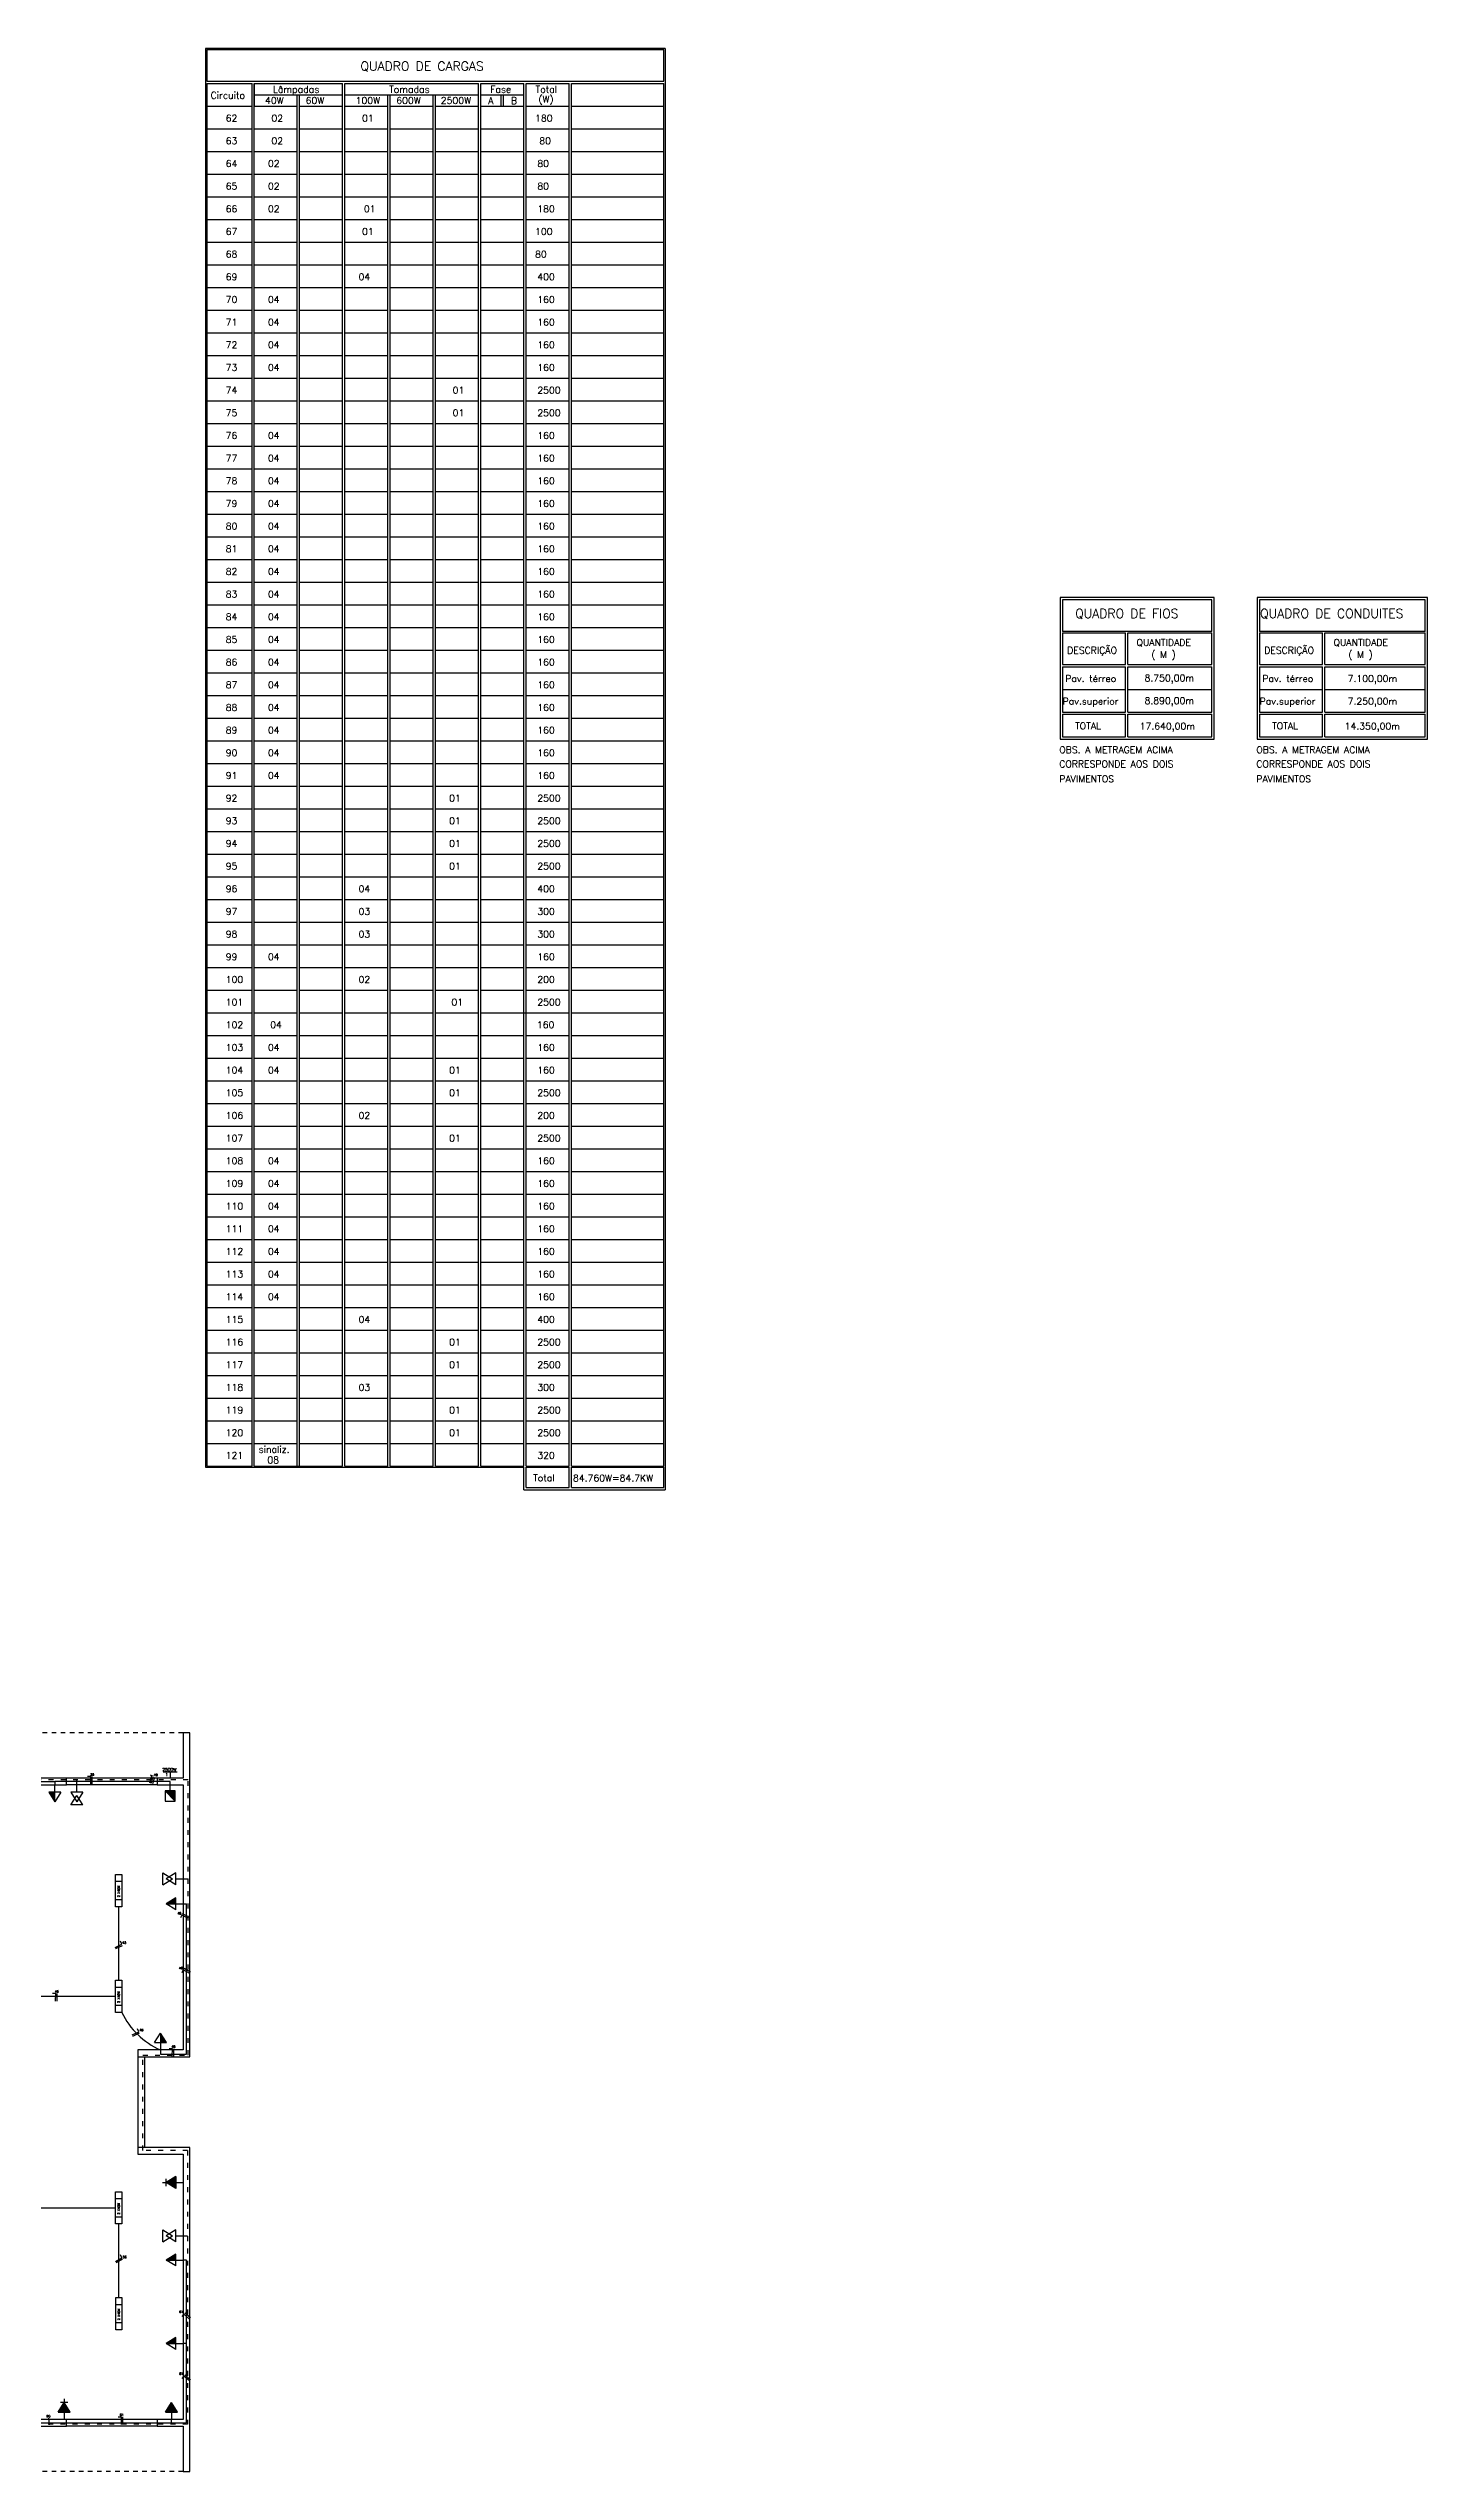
# Model space of a CAD drawing. Header units: millimetres. Extents: x 820 to 987, y 393 to 526.
# Drawn here: x 957 to 987.4, y 447.5 to 501 of the extents above; entities that cross this region are included whole.
import ezdxf

# ---------------------------------------------------------------- set-up
doc = ezdxf.new("R2010")
doc.units = ezdxf.units.MM
doc.linetypes.add('ACAD_ISO03W100', pattern=[30, 12, -18])
for name, color, linetype in [('can 03', 3, 'Continuous'), ('can01', 1, 'Continuous'), ('can02', 2, 'Continuous'), ('Fio internet 02', 3, 'Continuous'), ('pena 01', 1, 'Continuous'), ('pena01', 1, 'Continuous'), ('pena04', 4, 'Continuous')]:
    doc.layers.add(name, color=color, linetype=linetype)
doc.styles.add('ROMANS', font='romans', dxfattribs={"height": 0.18})

msp = doc.modelspace()

# ---------------------------------------------------------------- hatches: boundary and pattern name
at = {"layer": 'can02'}
for points in [[(956.991, 462.523), (957.123, 462.313), (957.123, 462.523)], [(959.777, 462.553), (959.557, 462.553), (959.777, 462.325)], [(959.789, 460.193), (959.579, 460.06), (959.789, 460.06)], [(959.585, 456.999), (959.452, 457.21), (959.452, 456.999)], [(959.789, 453.779), (959.789, 454.044), (959.579, 453.912)], [(959.789, 452.335), (959.579, 452.203), (959.789, 452.203)], [(959.789, 450.494), (959.579, 450.361), (959.789, 450.361)], [(957.328, 449.06), (957.195, 448.849), (957.46, 448.849)], [(959.565, 448.849), (959.829, 448.849), (959.697, 449.06)]]:
    msp.add_hatch(color=256, dxfattribs=at).paths.add_polyline_path(points)

# ---------------------------------------------------------------- linework, layer by layer
at = {"layer": 'can01'}
for p, q in [((970.589, 500.992), (960.448, 500.992)), ((960.448, 500.992), (960.448, 469.692)), ((960.473, 500.967), (970.564, 500.967)), ((960.473, 500.967), (960.473, 500.267)), ((970.564, 500.267), (970.564, 500.967)), ((970.589, 500.992), (970.589, 469.192)), ((960.473, 500.267), (970.564, 500.267)), ((960.473, 500.267), (965.753, 500.267)), ((960.473, 500.217), (960.473, 469.717)), ((960.473, 500.217), (961.473, 500.217)), ((961.473, 498.217), (961.473, 500.217)), ((961.523, 500.217), (963.473, 500.217)), ((961.523, 498.217), (961.523, 500.217)), ((961.523, 500.217), (961.523, 499.717)), ((961.523, 499.967), (963.473, 499.967)), ((962.473, 469.717), (962.473, 499.967)), ((962.523, 469.717), (962.523, 499.967)), ((963.473, 469.717), (963.473, 500.217)), ((963.523, 469.717), (963.523, 500.217)), ((963.523, 500.217), (965.753, 500.217)), ((963.523, 499.967), (966.473, 499.967)), ((964.473, 469.717), (964.473, 499.967)), ((964.523, 469.717), (964.523, 499.967)), ((965.473, 469.717), (965.473, 499.967)), ((965.523, 500.217), (966.473, 500.217)), ((965.523, 469.717), (965.523, 499.967)), ((966.473, 469.717), (966.473, 500.217)), ((966.523, 469.717), (966.523, 500.217)), ((966.523, 500.217), (967.473, 500.217)), ((966.523, 499.967), (967.473, 499.967)), ((966.973, 499.717), (966.973, 499.967)), ((967.023, 499.717), (967.023, 499.967)), ((967.473, 497.717), (967.473, 500.217)), ((967.523, 469.717), (967.523, 500.217)), ((967.523, 500.217), (968.473, 500.217)), ((968.473, 469.717), (968.473, 500.217)), ((968.523, 469.717), (968.523, 500.217)), ((968.523, 500.217), (970.564, 500.217)), ((970.564, 469.717), (970.564, 500.217)), ((960.473, 499.717), (961.473, 499.717)), ((961.473, 469.717), (961.473, 499.717)), ((961.523, 499.717), (962.473, 499.717)), ((961.523, 469.717), (961.523, 499.717)), ((962.523, 499.717), (963.473, 499.717)), ((963.523, 499.717), (964.473, 499.717)), ((964.523, 499.717), (965.473, 499.717)), ((965.473, 498.217), (965.473, 499.717)), ((965.523, 499.717), (966.473, 499.717)), ((965.523, 499.717), (965.753, 499.717)), ((965.523, 498.217), (965.523, 499.717)), ((966.523, 499.717), (967.473, 499.717)), ((967.523, 499.717), (968.473, 499.717)), ((968.523, 499.717), (970.564, 499.717)), ((960.473, 499.217), (961.473, 499.217)), ((961.523, 499.217), (962.473, 499.217)), ((962.523, 499.217), (963.473, 499.217)), ((963.523, 499.217), (964.473, 499.217)), ((964.523, 499.217), (965.473, 499.217)), ((965.523, 499.217), (966.473, 499.217)), ((965.523, 499.217), (965.753, 499.217)), ((966.523, 499.217), (967.473, 499.217)), ((967.523, 499.217), (968.473, 499.217)), ((968.523, 499.217), (970.564, 499.217)), ((960.473, 498.717), (961.473, 498.717)), ((960.473, 498.217), (961.473, 498.217)), ((961.523, 498.717), (962.473, 498.717)), ((961.523, 498.217), (962.473, 498.217)), ((962.523, 498.717), (963.473, 498.717)), ((962.523, 498.217), (963.473, 498.217)), ((963.523, 498.717), (964.473, 498.717)), ((963.523, 498.217), (964.473, 498.217)), ((964.523, 498.717), (965.473, 498.717)), ((964.523, 498.217), (965.473, 498.217)), ((965.523, 498.717), (966.473, 498.717)), ((965.523, 498.717), (965.753, 498.717)), ((965.523, 498.217), (966.473, 498.217)), ((965.523, 498.217), (965.753, 498.217)), ((966.523, 498.717), (967.473, 498.717)), ((966.523, 498.217), (967.473, 498.217)), ((967.523, 498.717), (968.473, 498.717)), ((967.523, 498.217), (968.473, 498.217)), ((968.523, 498.717), (970.564, 498.717)), ((968.523, 498.217), (970.564, 498.217)), ((960.473, 497.717), (961.473, 497.717)), ((961.523, 497.717), (962.473, 497.717)), ((962.523, 497.717), (963.473, 497.717)), ((963.523, 497.717), (964.473, 497.717)), ((964.523, 497.717), (965.473, 497.717)), ((965.523, 497.717), (966.473, 497.717)), ((966.523, 497.717), (967.473, 497.717)), ((967.473, 469.717), (967.473, 497.717)), ((967.523, 497.717), (968.473, 497.717)), ((968.523, 497.717), (970.564, 497.717)), ((960.473, 497.217), (961.473, 497.217)), ((961.523, 497.217), (962.473, 497.217)), ((962.523, 497.217), (963.473, 497.217)), ((963.523, 497.217), (964.473, 497.217)), ((964.523, 497.217), (965.473, 497.217)), ((965.523, 497.217), (966.473, 497.217)), ((966.523, 497.217), (967.473, 497.217)), ((967.523, 497.217), (968.473, 497.217)), ((968.523, 497.217), (970.564, 497.217)), ((968.523, 497.217), (970.564, 497.217)), ((960.473, 496.717), (961.473, 496.717)), ((961.523, 496.717), (962.473, 496.717)), ((962.523, 496.717), (963.473, 496.717)), ((963.523, 496.717), (964.473, 496.717)), ((964.523, 496.717), (965.473, 496.717)), ((965.523, 496.717), (966.473, 496.717)), ((966.523, 496.717), (967.473, 496.717)), ((967.523, 496.717), (968.473, 496.717)), ((968.523, 496.717), (970.564, 496.717)), ((960.473, 496.217), (961.473, 496.217)), ((961.523, 496.217), (962.473, 496.217)), ((962.523, 496.217), (963.473, 496.217)), ((963.523, 496.217), (964.473, 496.217)), ((964.523, 496.217), (965.473, 496.217)), ((965.523, 496.217), (966.473, 496.217)), ((966.523, 496.217), (967.473, 496.217)), ((967.523, 496.217), (968.473, 496.217)), ((968.523, 496.217), (970.564, 496.217)), ((960.473, 495.717), (961.473, 495.717)), ((961.523, 495.717), (962.473, 495.717)), ((962.523, 495.717), (963.473, 495.717)), ((963.523, 495.717), (964.473, 495.717)), ((964.523, 495.717), (965.473, 495.717)), ((965.523, 495.717), (966.473, 495.717)), ((966.523, 495.717), (967.473, 495.717)), ((967.523, 495.717), (968.473, 495.717)), ((968.523, 495.717), (970.564, 495.717)), ((960.473, 495.217), (961.473, 495.217)), ((961.523, 495.217), (962.473, 495.217)), ((962.523, 495.217), (963.473, 495.217)), ((963.523, 495.217), (964.473, 495.217)), ((964.523, 495.217), (965.473, 495.217)), ((965.523, 495.217), (966.473, 495.217)), ((966.523, 495.217), (967.473, 495.217)), ((967.523, 495.217), (968.473, 495.217)), ((968.523, 495.217), (970.564, 495.217)), ((960.473, 494.717), (961.473, 494.717)), ((961.523, 494.717), (962.473, 494.717)), ((962.523, 494.717), (963.473, 494.717)), ((963.523, 494.717), (964.473, 494.717)), ((964.523, 494.717), (965.473, 494.717)), ((965.523, 494.717), (966.473, 494.717)), ((966.523, 494.717), (967.473, 494.717)), ((967.523, 494.717), (968.473, 494.717)), ((968.523, 494.717), (970.564, 494.717)), ((960.473, 494.217), (961.473, 494.217)), ((961.523, 494.217), (962.473, 494.217)), ((962.523, 494.217), (963.473, 494.217)), ((963.523, 494.217), (964.473, 494.217)), ((964.523, 494.217), (965.473, 494.217)), ((965.523, 494.217), (966.473, 494.217)), ((966.523, 494.217), (967.473, 494.217)), ((967.523, 494.217), (968.473, 494.217)), ((968.523, 494.217), (970.564, 494.217)), ((960.473, 493.717), (961.473, 493.717)), ((961.523, 493.717), (962.473, 493.717)), ((962.523, 493.717), (963.473, 493.717)), ((963.523, 493.717), (964.473, 493.717)), ((964.523, 493.717), (965.473, 493.717)), ((965.523, 493.717), (966.473, 493.717)), ((966.523, 493.717), (967.473, 493.717)), ((967.523, 493.717), (968.473, 493.717)), ((968.523, 493.717), (970.564, 493.717)), ((960.473, 493.217), (961.473, 493.217)), ((961.523, 493.217), (962.473, 493.217)), ((962.523, 493.217), (963.473, 493.217)), ((963.523, 493.217), (964.473, 493.217)), ((964.523, 493.217), (965.473, 493.217)), ((965.523, 493.217), (966.473, 493.217)), ((966.523, 493.217), (967.473, 493.217)), ((967.523, 493.217), (968.473, 493.217)), ((968.523, 493.217), (970.564, 493.217)), ((960.473, 492.717), (961.473, 492.717)), ((961.523, 492.717), (962.473, 492.717)), ((962.523, 492.717), (963.473, 492.717)), ((963.523, 492.717), (964.473, 492.717)), ((964.523, 492.717), (965.473, 492.717)), ((965.523, 492.717), (966.473, 492.717)), ((966.523, 492.717), (967.473, 492.717)), ((967.523, 492.717), (968.473, 492.717)), ((968.523, 492.717), (970.564, 492.717)), ((960.473, 492.217), (961.473, 492.217)), ((961.523, 492.217), (962.473, 492.217)), ((962.523, 492.217), (963.473, 492.217)), ((963.523, 492.217), (964.473, 492.217)), ((964.523, 492.217), (965.473, 492.217)), ((965.523, 492.217), (966.473, 492.217)), ((966.523, 492.217), (967.473, 492.217)), ((967.523, 492.217), (968.473, 492.217)), ((968.523, 492.217), (970.564, 492.217)), ((960.473, 491.717), (961.473, 491.717)), ((961.523, 491.717), (962.473, 491.717)), ((962.523, 491.717), (963.473, 491.717)), ((963.523, 491.717), (964.473, 491.717)), ((964.523, 491.717), (965.473, 491.717)), ((965.523, 491.717), (966.473, 491.717)), ((966.523, 491.717), (967.473, 491.717)), ((967.523, 491.717), (968.473, 491.717)), ((968.523, 491.717), (970.564, 491.717)), ((960.473, 491.217), (961.473, 491.217)), ((961.523, 491.217), (962.473, 491.217)), ((962.523, 491.217), (963.473, 491.217)), ((963.523, 491.217), (964.473, 491.217)), ((964.523, 491.217), (965.473, 491.217)), ((965.523, 491.217), (966.473, 491.217)), ((966.523, 491.217), (967.473, 491.217)), ((967.523, 491.217), (968.473, 491.217)), ((968.523, 491.217), (970.564, 491.217)), ((960.473, 490.717), (961.473, 490.717)), ((960.473, 490.217), (961.473, 490.217)), ((961.523, 490.717), (962.473, 490.717)), ((961.523, 490.217), (962.473, 490.217)), ((962.523, 490.717), (963.473, 490.717)), ((962.523, 490.217), (963.473, 490.217)), ((963.523, 490.717), (964.473, 490.717)), ((963.523, 490.217), (964.473, 490.217)), ((964.523, 490.717), (965.473, 490.717)), ((964.523, 490.217), (965.473, 490.217)), ((965.523, 490.717), (966.473, 490.717)), ((965.523, 490.217), (966.473, 490.217)), ((966.523, 490.717), (967.473, 490.717)), ((966.523, 490.217), (967.473, 490.217)), ((967.523, 490.717), (968.473, 490.717)), ((967.523, 490.217), (968.473, 490.217)), ((968.523, 490.717), (970.564, 490.717)), ((968.523, 490.217), (970.564, 490.217)), ((960.473, 489.717), (961.473, 489.717)), ((961.523, 489.717), (962.473, 489.717)), ((962.523, 489.717), (963.473, 489.717)), ((963.523, 489.717), (964.473, 489.717)), ((964.523, 489.717), (965.473, 489.717)), ((965.523, 489.717), (966.473, 489.717)), ((966.523, 489.717), (967.473, 489.717)), ((967.523, 489.717), (968.473, 489.717)), ((968.523, 489.717), (970.564, 489.717)), ((960.473, 489.217), (961.473, 489.217)), ((961.523, 489.217), (962.473, 489.217)), ((962.523, 489.217), (963.473, 489.217)), ((963.523, 489.217), (964.473, 489.217)), ((964.523, 489.217), (965.473, 489.217)), ((965.523, 489.217), (966.473, 489.217)), ((966.523, 489.217), (967.473, 489.217)), ((967.523, 489.217), (968.473, 489.217)), ((968.523, 489.217), (970.564, 489.217)), ((960.473, 488.717), (961.473, 488.717)), ((961.523, 488.717), (962.473, 488.717)), ((962.523, 488.717), (963.473, 488.717)), ((963.523, 488.717), (964.473, 488.717)), ((964.523, 488.717), (965.473, 488.717)), ((965.523, 488.717), (966.473, 488.717)), ((966.523, 488.717), (967.473, 488.717)), ((967.523, 488.717), (968.473, 488.717)), ((968.523, 488.717), (970.564, 488.717)), ((982.705, 488.878), (979.308, 488.878)), ((979.308, 488.878), (979.308, 485.753)), ((982.655, 488.828), (979.358, 488.828)), ((979.358, 488.828), (979.358, 488.128)), ((982.655, 488.128), (982.655, 488.828)), ((982.705, 485.753), (982.705, 488.878)), ((987.417, 488.878), (983.657, 488.878)), ((983.657, 488.878), (983.657, 485.753)), ((987.367, 488.828), (983.707, 488.828)), ((983.707, 488.828), (983.707, 488.128)), ((987.367, 488.128), (987.367, 488.828)), ((987.417, 485.753), (987.417, 488.878)), ((960.473, 488.217), (961.473, 488.217)), ((961.523, 488.217), (962.473, 488.217)), ((962.523, 488.217), (963.473, 488.217)), ((963.523, 488.217), (964.473, 488.217)), ((964.523, 488.217), (965.473, 488.217)), ((965.523, 488.217), (966.473, 488.217)), ((966.523, 488.217), (967.473, 488.217)), ((967.523, 488.217), (968.473, 488.217)), ((968.523, 488.217), (970.564, 488.217)), ((982.655, 488.128), (979.358, 488.128)), ((979.358, 488.103), (980.751, 488.103)), ((979.358, 488.103), (979.358, 487.403)), ((980.751, 487.403), (980.751, 488.103)), ((980.801, 487.403), (980.801, 488.103)), ((980.801, 488.103), (982.655, 488.103)), ((982.655, 487.403), (982.655, 488.103)), ((987.367, 488.128), (983.707, 488.128)), ((983.707, 488.103), (985.1, 488.103)), ((983.707, 488.103), (983.707, 487.403)), ((985.1, 487.403), (985.1, 488.103)), ((985.15, 488.103), (987.367, 488.103)), ((985.15, 487.403), (985.15, 488.103)), ((987.367, 487.403), (987.367, 488.103)), ((960.473, 487.717), (961.473, 487.717)), ((961.523, 487.717), (962.473, 487.717)), ((962.523, 487.717), (963.473, 487.717)), ((963.523, 487.717), (964.473, 487.717)), ((964.523, 487.717), (965.473, 487.717)), ((965.523, 487.717), (966.473, 487.717)), ((966.523, 487.717), (967.473, 487.717)), ((967.523, 487.717), (968.473, 487.717)), ((968.523, 487.717), (970.564, 487.717)), ((960.473, 487.217), (961.473, 487.217)), ((961.523, 487.217), (962.473, 487.217)), ((962.523, 487.217), (963.473, 487.217)), ((963.523, 487.217), (964.473, 487.217)), ((964.523, 487.217), (965.473, 487.217)), ((965.523, 487.217), (966.473, 487.217)), ((966.523, 487.217), (967.473, 487.217)), ((967.523, 487.217), (968.473, 487.217)), ((968.523, 487.217), (970.564, 487.217)), ((979.358, 487.403), (980.751, 487.403)), ((979.358, 487.353), (980.751, 487.353)), ((979.358, 487.353), (979.358, 486.353)), ((979.751, 487.403), (980.751, 487.403)), ((980.751, 486.353), (980.751, 487.353)), ((980.801, 487.403), (982.655, 487.403)), ((980.801, 487.403), (982.655, 487.403)), ((980.801, 486.353), (980.801, 487.353)), ((980.801, 487.353), (982.655, 487.353)), ((983.707, 487.403), (985.1, 487.403)), ((983.707, 487.353), (985.1, 487.353)), ((983.707, 487.353), (983.707, 486.353)), ((984.1, 487.403), (985.1, 487.403)), ((985.1, 486.853), (985.1, 487.353)), ((985.15, 487.403), (987.367, 487.403)), ((985.15, 487.403), (987.003, 487.403)), ((985.15, 486.853), (985.15, 487.353)), ((985.15, 487.353), (987.367, 487.353)), ((987.367, 486.353), (987.367, 487.353)), ((960.473, 486.717), (961.473, 486.717)), ((961.523, 486.717), (962.473, 486.717)), ((962.523, 486.717), (963.473, 486.717)), ((963.523, 486.717), (964.473, 486.717)), ((964.523, 486.717), (965.473, 486.717)), ((965.523, 486.717), (966.473, 486.717)), ((966.523, 486.717), (967.473, 486.717)), ((967.523, 486.717), (968.473, 486.717)), ((968.523, 486.717), (970.564, 486.717)), ((979.358, 486.853), (980.751, 486.853)), ((980.751, 486.353), (980.751, 486.853)), ((980.801, 486.353), (980.801, 486.853)), ((980.801, 486.853), (982.655, 486.853)), ((983.707, 486.853), (985.1, 486.853)), ((985.1, 486.353), (985.1, 486.853)), ((985.15, 486.353), (985.15, 486.853)), ((985.15, 486.853), (987.367, 486.853)), ((960.473, 486.217), (961.473, 486.217)), ((961.523, 486.217), (962.473, 486.217)), ((962.523, 486.217), (963.473, 486.217)), ((963.523, 486.217), (964.473, 486.217)), ((964.523, 486.217), (965.473, 486.217)), ((965.523, 486.217), (966.473, 486.217)), ((966.523, 486.217), (967.473, 486.217)), ((967.523, 486.217), (968.473, 486.217)), ((968.523, 486.217), (970.564, 486.217)), ((979.358, 486.353), (980.751, 486.353)), ((979.358, 486.303), (979.358, 485.803)), ((979.358, 486.303), (980.751, 486.303)), ((979.358, 486.303), (980.751, 486.303)), ((979.358, 486.303), (979.358, 485.803)), ((980.751, 485.803), (980.751, 486.303)), ((980.801, 486.353), (982.655, 486.353)), ((980.801, 485.803), (980.801, 486.303)), ((980.801, 486.303), (982.655, 486.303)), ((980.801, 486.303), (982.655, 486.303)), ((982.655, 485.803), (982.655, 486.303)), ((983.707, 486.353), (985.1, 486.353)), ((983.707, 486.353), (985.1, 486.353)), ((983.707, 486.303), (983.707, 485.803)), ((983.707, 486.303), (985.1, 486.303)), ((983.707, 486.303), (985.1, 486.303)), ((985.1, 485.803), (985.1, 486.303)), ((985.15, 486.353), (987.367, 486.353)), ((985.15, 486.303), (987.367, 486.303)), ((985.15, 486.303), (987.003, 486.303)), ((985.15, 485.803), (985.15, 486.303)), ((987.367, 485.803), (987.367, 486.303)), ((960.473, 485.717), (961.473, 485.717)), ((961.523, 485.717), (962.473, 485.717)), ((962.523, 485.717), (963.473, 485.717)), ((963.523, 485.717), (964.473, 485.717)), ((964.523, 485.717), (965.473, 485.717)), ((965.523, 485.717), (966.473, 485.717)), ((966.523, 485.717), (967.473, 485.717)), ((967.523, 485.717), (968.473, 485.717)), ((968.523, 485.717), (970.564, 485.717)), ((979.308, 485.753), (982.705, 485.753)), ((979.358, 485.803), (980.751, 485.803)), ((980.801, 485.803), (982.655, 485.803)), ((983.657, 485.753), (987.417, 485.753)), ((983.707, 485.803), (985.1, 485.803)), ((985.15, 485.803), (987.367, 485.803)), ((960.473, 485.217), (961.473, 485.217)), ((961.523, 485.217), (962.473, 485.217)), ((962.523, 485.217), (963.473, 485.217)), ((963.523, 485.217), (964.473, 485.217)), ((964.523, 485.217), (965.473, 485.217)), ((965.523, 485.217), (966.473, 485.217)), ((966.523, 485.217), (967.473, 485.217)), ((967.523, 485.217), (968.473, 485.217)), ((968.523, 485.217), (970.564, 485.217)), ((960.473, 484.717), (961.473, 484.717)), ((961.523, 484.717), (962.473, 484.717)), ((962.523, 484.717), (963.473, 484.717)), ((963.523, 484.717), (964.473, 484.717)), ((964.523, 484.717), (965.473, 484.717)), ((965.523, 484.717), (966.473, 484.717)), ((966.523, 484.717), (967.473, 484.717)), ((967.523, 484.717), (968.473, 484.717)), ((968.523, 484.717), (970.564, 484.717)), ((960.473, 484.217), (961.473, 484.217)), ((961.523, 484.217), (962.473, 484.217)), ((962.523, 484.217), (963.473, 484.217)), ((963.523, 484.217), (964.473, 484.217)), ((964.523, 484.217), (965.473, 484.217)), ((965.523, 484.217), (966.473, 484.217)), ((966.523, 484.217), (967.473, 484.217)), ((967.473, 484.217), (968.473, 484.217)), ((968.523, 484.217), (970.564, 484.217)), ((960.473, 483.717), (961.473, 483.717)), ((961.523, 483.717), (962.473, 483.717)), ((962.523, 483.717), (963.473, 483.717)), ((963.523, 483.717), (964.473, 483.717)), ((964.523, 483.717), (965.473, 483.717)), ((965.523, 483.717), (966.473, 483.717)), ((966.523, 483.717), (967.473, 483.717)), ((967.523, 483.717), (968.473, 483.717)), ((968.523, 483.717), (970.564, 483.717)), ((960.473, 483.217), (961.473, 483.217)), ((960.473, 482.717), (961.473, 482.717)), ((961.523, 483.217), (962.473, 483.217)), ((961.523, 482.717), (962.473, 482.717)), ((962.523, 483.217), (963.473, 483.217)), ((962.523, 482.717), (963.473, 482.717)), ((963.523, 483.217), (964.473, 483.217)), ((963.523, 482.717), (964.473, 482.717)), ((964.523, 483.217), (965.473, 483.217)), ((964.523, 482.717), (965.473, 482.717)), ((965.523, 483.217), (966.473, 483.217)), ((965.523, 482.717), (966.473, 482.717)), ((966.523, 483.217), (967.473, 483.217)), ((966.523, 482.717), (967.473, 482.717)), ((967.523, 483.217), (968.473, 483.217)), ((967.523, 482.717), (968.473, 482.717)), ((968.523, 483.217), (970.564, 483.217)), ((968.523, 482.717), (970.564, 482.717)), ((960.473, 482.217), (961.473, 482.217)), ((961.523, 482.217), (962.473, 482.217)), ((962.523, 482.217), (963.473, 482.217)), ((963.523, 482.217), (964.473, 482.217)), ((964.523, 482.217), (965.473, 482.217)), ((965.523, 482.217), (966.473, 482.217)), ((966.523, 482.217), (967.473, 482.217)), ((967.523, 482.217), (968.473, 482.217)), ((968.523, 482.217), (970.564, 482.217)), ((960.473, 481.717), (961.473, 481.717)), ((961.523, 481.717), (962.473, 481.717)), ((962.523, 481.717), (963.473, 481.717)), ((963.523, 481.717), (964.473, 481.717)), ((964.523, 481.717), (965.473, 481.717)), ((965.523, 481.717), (966.473, 481.717)), ((966.523, 481.717), (967.473, 481.717)), ((967.523, 481.717), (968.473, 481.717)), ((968.523, 481.717), (970.564, 481.717)), ((960.473, 481.217), (961.473, 481.217)), ((961.523, 481.217), (962.473, 481.217)), ((962.523, 481.217), (963.473, 481.217)), ((963.523, 481.217), (964.473, 481.217)), ((964.523, 481.217), (965.473, 481.217)), ((965.523, 481.217), (966.473, 481.217)), ((966.523, 481.217), (967.473, 481.217)), ((967.523, 481.217), (968.473, 481.217)), ((968.523, 481.217), (970.564, 481.217)), ((960.473, 480.717), (961.473, 480.717)), ((961.523, 480.717), (962.473, 480.717)), ((962.523, 480.717), (963.473, 480.717)), ((963.523, 480.717), (964.473, 480.717)), ((964.523, 480.717), (965.473, 480.717)), ((965.523, 480.717), (966.473, 480.717)), ((966.523, 480.717), (967.473, 480.717)), ((967.523, 480.717), (968.473, 480.717)), ((968.523, 480.717), (970.564, 480.717)), ((960.473, 480.217), (961.473, 480.217)), ((961.523, 480.217), (962.473, 480.217)), ((962.523, 480.217), (963.473, 480.217)), ((963.523, 480.217), (964.473, 480.217)), ((964.523, 480.217), (965.473, 480.217)), ((965.523, 480.217), (966.473, 480.217)), ((966.523, 480.217), (967.473, 480.217)), ((967.523, 480.217), (968.473, 480.217)), ((968.523, 480.217), (970.564, 480.217)), ((960.473, 479.717), (961.473, 479.717)), ((961.523, 479.717), (962.473, 479.717)), ((962.523, 479.717), (963.473, 479.717)), ((963.523, 479.717), (964.473, 479.717)), ((964.523, 479.717), (965.473, 479.717)), ((965.523, 479.717), (966.473, 479.717)), ((966.523, 479.717), (967.473, 479.717)), ((967.473, 479.717), (968.473, 479.717)), ((968.523, 479.717), (970.564, 479.717)), ((960.473, 479.217), (961.473, 479.217)), ((961.523, 479.217), (962.473, 479.217)), ((962.523, 479.217), (963.473, 479.217)), ((963.523, 479.217), (964.473, 479.217)), ((964.523, 479.217), (965.473, 479.217)), ((965.523, 479.217), (966.473, 479.217)), ((966.523, 479.217), (967.473, 479.217)), ((967.523, 479.217), (968.473, 479.217)), ((968.523, 479.217), (970.564, 479.217)), ((960.473, 478.717), (961.473, 478.717)), ((961.523, 478.717), (962.473, 478.717)), ((962.523, 478.717), (963.473, 478.717)), ((963.523, 478.717), (964.473, 478.717)), ((964.523, 478.717), (965.473, 478.717)), ((965.523, 478.717), (966.473, 478.717)), ((966.523, 478.717), (967.473, 478.717)), ((967.523, 478.717), (968.473, 478.717)), ((968.523, 478.717), (970.564, 478.717)), ((960.473, 478.217), (961.473, 478.217)), ((961.523, 478.217), (962.473, 478.217)), ((962.523, 478.217), (963.473, 478.217)), ((963.523, 478.217), (964.473, 478.217)), ((964.523, 478.217), (965.473, 478.217)), ((965.523, 478.217), (966.473, 478.217)), ((966.523, 478.217), (967.473, 478.217)), ((967.523, 478.217), (968.473, 478.217)), ((968.523, 478.217), (970.564, 478.217)), ((960.473, 477.717), (961.473, 477.717)), ((961.523, 477.717), (962.473, 477.717)), ((962.523, 477.717), (963.473, 477.717)), ((963.523, 477.717), (964.473, 477.717)), ((964.523, 477.717), (965.473, 477.717)), ((965.523, 477.717), (966.473, 477.717)), ((966.523, 477.717), (967.473, 477.717)), ((967.523, 477.717), (968.473, 477.717)), ((968.523, 477.717), (970.564, 477.717)), ((960.473, 477.217), (961.473, 477.217)), ((961.523, 477.217), (962.473, 477.217)), ((962.523, 477.217), (963.473, 477.217)), ((963.523, 477.217), (964.473, 477.217)), ((964.523, 477.217), (965.473, 477.217)), ((965.523, 477.217), (966.473, 477.217)), ((966.523, 477.217), (967.473, 477.217)), ((967.523, 477.217), (968.473, 477.217)), ((968.523, 477.217), (970.564, 477.217)), ((960.473, 476.717), (961.473, 476.717)), ((961.523, 476.717), (962.473, 476.717)), ((962.523, 476.717), (963.473, 476.717)), ((963.523, 476.717), (964.473, 476.717)), ((964.523, 476.717), (965.473, 476.717)), ((965.523, 476.717), (966.473, 476.717)), ((966.523, 476.717), (967.473, 476.717)), ((967.523, 476.717), (968.473, 476.717)), ((968.523, 476.717), (970.564, 476.717)), ((960.473, 476.217), (961.473, 476.217)), ((961.523, 476.217), (962.473, 476.217)), ((962.523, 476.217), (963.473, 476.217)), ((963.523, 476.217), (964.473, 476.217)), ((964.523, 476.217), (965.473, 476.217)), ((965.523, 476.217), (966.473, 476.217)), ((966.523, 476.217), (967.473, 476.217)), ((967.523, 476.217), (968.473, 476.217)), ((968.523, 476.217), (970.564, 476.217)), ((960.473, 475.717), (961.473, 475.717)), ((961.523, 475.717), (962.473, 475.717)), ((962.523, 475.717), (963.473, 475.717)), ((963.523, 475.717), (964.473, 475.717)), ((964.523, 475.717), (965.473, 475.717)), ((965.523, 475.717), (966.473, 475.717)), ((966.523, 475.717), (967.473, 475.717)), ((967.523, 475.717), (968.473, 475.717)), ((968.523, 475.717), (970.564, 475.717)), ((960.473, 475.217), (961.473, 475.217)), ((960.473, 474.717), (961.473, 474.717)), ((961.523, 475.217), (962.473, 475.217)), ((961.523, 474.717), (962.473, 474.717)), ((962.523, 475.217), (963.473, 475.217)), ((962.523, 474.717), (963.473, 474.717)), ((963.523, 475.217), (964.473, 475.217)), ((963.523, 474.717), (964.473, 474.717)), ((964.523, 475.217), (965.473, 475.217)), ((964.523, 474.717), (965.473, 474.717)), ((965.523, 475.217), (966.473, 475.217)), ((965.523, 474.717), (966.473, 474.717)), ((966.523, 475.217), (967.473, 475.217)), ((966.523, 474.717), (967.473, 474.717)), ((967.523, 475.217), (968.473, 475.217)), ((967.523, 474.717), (968.473, 474.717)), ((968.523, 475.217), (970.564, 475.217)), ((968.523, 474.717), (970.564, 474.717)), ((960.473, 474.217), (961.473, 474.217)), ((961.523, 474.217), (962.473, 474.217)), ((962.523, 474.217), (963.473, 474.217)), ((963.523, 474.217), (964.473, 474.217)), ((964.523, 474.217), (965.473, 474.217)), ((965.523, 474.217), (966.473, 474.217)), ((966.523, 474.217), (967.473, 474.217)), ((967.523, 474.217), (968.473, 474.217)), ((968.523, 474.217), (970.564, 474.217)), ((960.473, 473.717), (961.473, 473.717)), ((961.523, 473.717), (962.473, 473.717)), ((962.523, 473.717), (963.473, 473.717)), ((963.523, 473.717), (964.473, 473.717)), ((964.523, 473.717), (965.473, 473.717)), ((965.523, 473.717), (966.473, 473.717)), ((966.523, 473.717), (967.473, 473.717)), ((967.523, 473.717), (968.473, 473.717)), ((968.523, 473.717), (970.564, 473.717)), ((960.473, 473.217), (961.473, 473.217)), ((961.523, 473.217), (962.473, 473.217)), ((962.523, 473.217), (963.473, 473.217)), ((963.523, 473.217), (964.473, 473.217)), ((964.523, 473.217), (965.473, 473.217)), ((965.523, 473.217), (966.473, 473.217)), ((966.523, 473.217), (967.473, 473.217)), ((967.523, 473.217), (968.473, 473.217)), ((968.523, 473.217), (970.564, 473.217)), ((960.473, 472.717), (961.473, 472.717)), ((961.523, 472.717), (962.473, 472.717)), ((962.523, 472.717), (963.473, 472.717)), ((963.523, 472.717), (964.473, 472.717)), ((964.523, 472.717), (965.473, 472.717)), ((965.523, 472.717), (966.473, 472.717)), ((966.523, 472.717), (967.473, 472.717)), ((967.523, 472.717), (968.473, 472.717)), ((968.523, 472.717), (970.564, 472.717)), ((960.473, 472.217), (961.473, 472.217)), ((961.523, 472.217), (962.473, 472.217)), ((962.523, 472.217), (963.473, 472.217)), ((963.523, 472.217), (964.473, 472.217)), ((964.523, 472.217), (965.473, 472.217)), ((965.523, 472.217), (966.473, 472.217)), ((966.523, 472.217), (967.473, 472.217)), ((967.523, 472.217), (968.473, 472.217)), ((968.523, 472.217), (970.564, 472.217)), ((960.473, 471.717), (961.473, 471.717)), ((961.523, 471.717), (962.473, 471.717)), ((962.523, 471.717), (963.473, 471.717)), ((963.523, 471.717), (964.473, 471.717)), ((964.523, 471.717), (965.473, 471.717)), ((965.523, 471.717), (966.473, 471.717)), ((966.523, 471.717), (967.473, 471.717)), ((967.523, 471.717), (968.473, 471.717)), ((968.523, 471.717), (970.564, 471.717)), ((960.473, 471.217), (961.473, 471.217)), ((961.523, 471.217), (962.473, 471.217)), ((962.523, 471.217), (963.473, 471.217)), ((963.523, 471.217), (964.473, 471.217)), ((964.523, 471.217), (965.473, 471.217)), ((965.523, 471.217), (966.473, 471.217)), ((966.523, 471.217), (967.473, 471.217)), ((967.523, 471.217), (968.473, 471.217)), ((968.523, 471.217), (970.564, 471.217)), ((960.473, 470.717), (961.473, 470.717)), ((961.523, 470.717), (962.473, 470.717)), ((962.523, 470.717), (963.473, 470.717)), ((963.523, 470.717), (964.473, 470.717)), ((964.523, 470.717), (965.473, 470.717)), ((965.523, 470.717), (966.473, 470.717)), ((966.523, 470.717), (967.473, 470.717)), ((967.523, 470.717), (968.473, 470.717)), ((968.523, 470.717), (970.564, 470.717)), ((960.473, 470.217), (961.473, 470.217)), ((961.523, 470.217), (962.473, 470.217)), ((962.523, 470.217), (963.473, 470.217)), ((963.523, 470.217), (964.473, 470.217)), ((964.523, 470.217), (965.473, 470.217)), ((965.523, 470.217), (966.473, 470.217)), ((966.523, 470.217), (967.473, 470.217)), ((967.523, 470.217), (968.473, 470.217)), ((968.523, 470.217), (970.564, 470.217)), ((960.448, 469.692), (967.473, 469.692)), ((960.473, 469.717), (961.473, 469.717)), ((961.523, 469.717), (963.473, 469.717)), ((963.523, 469.717), (964.473, 469.717)), ((964.523, 469.717), (965.473, 469.717)), ((965.523, 469.717), (966.473, 469.717)), ((966.523, 469.717), (967.473, 469.717)), ((967.473, 469.217), (967.473, 469.692)), ((967.473, 469.192), (967.473, 469.692)), ((967.523, 469.717), (968.473, 469.717)), ((967.523, 469.717), (968.473, 469.717)), ((967.523, 469.692), (968.473, 469.692)), ((967.523, 469.242), (967.523, 469.692)), ((968.473, 469.242), (968.473, 469.692)), ((968.523, 469.717), (970.564, 469.717)), ((968.523, 469.717), (970.564, 469.717)), ((968.523, 469.242), (968.523, 469.692)), ((968.523, 469.692), (970.564, 469.692)), ((970.564, 469.242), (970.564, 469.692)), ((970.564, 469.242), (970.564, 469.692)), ((967.473, 469.192), (968.473, 469.192)), ((967.523, 469.242), (968.473, 469.242)), ((968.473, 469.192), (970.589, 469.192)), ((968.523, 469.242), (970.564, 469.242)), ((957.915, 462.871), (957.845, 462.872)), ((957.914, 462.707), (957.915, 462.871)), ((957.945, 462.707), (957.947, 462.871)), ((959.22, 462.728), (959.264, 462.886)), ((959.264, 462.886), (959.23, 462.896)), ((959.25, 462.72), (959.292, 462.861)), ((959.25, 462.72), (959.292, 462.861)), ((959.298, 462.876), (959.264, 462.886)), ((959.283, 462.713), (959.325, 462.854)), ((959.283, 462.713), (959.325, 462.854)), ((959.925, 459.813), (959.892, 459.75)), ((960.07, 459.736), (959.925, 459.813)), ((960.084, 459.764), (959.939, 459.84)), ((958.599, 459.17), (958.569, 459.234)), ((958.451, 459.1), (958.599, 459.17)), ((958.465, 459.072), (958.613, 459.141)), ((959.957, 458.604), (959.924, 458.541)), ((960.102, 458.527), (959.957, 458.604)), ((960.116, 458.555), (959.972, 458.631)), ((957.141, 458.079), (957.07, 458.08)), ((957.138, 457.915), (957.141, 458.079)), ((957.169, 457.915), (957.172, 458.079)), ((958.829, 457.17), (958.978, 457.24)), ((958.843, 457.142), (958.991, 457.212)), ((958.978, 457.24), (958.948, 457.304)), ((959.716, 456.863), (959.645, 456.865)), ((959.713, 456.699), (959.716, 456.863)), ((959.745, 456.7), (959.747, 456.863)), ((958.46, 452.173), (958.603, 452.254)), ((958.603, 452.254), (958.568, 452.315)), ((958.476, 452.145), (958.618, 452.226)), ((957.002, 448.565), (956.988, 448.711)), ((957.002, 448.565), (956.988, 448.711)), ((958.591, 448.738), (958.52, 448.737)), ((958.593, 448.574), (958.591, 448.738)), ((958.624, 448.574), (958.622, 448.738))]:
    msp.add_line(p, q, dxfattribs=at)
at = {"layer": 'can01', "linetype": 'ACAD_ISO03W100'}
msp.add_line((982.655, 486.353), (982.655, 487.353), dxfattribs=at)
at = {"layer": 'can02'}
for p, q in [((959.514, 462.971), (959.82, 462.971)), ((959.667, 462.971), (959.667, 462.836)), ((957.256, 462.523), (956.991, 462.523)), ((956.991, 462.523), (957.123, 462.313)), ((957.123, 462.523), (957.123, 462.686)), ((957.123, 462.313), (957.123, 462.523)), ((957.256, 462.523), (957.123, 462.313)), ((957.473, 462.523), (957.605, 462.313)), ((957.738, 462.523), (957.473, 462.523)), ((957.473, 462.242), (957.605, 462.452)), ((957.605, 462.523), (957.605, 462.686)), ((957.738, 462.523), (957.605, 462.313)), ((957.738, 462.242), (957.605, 462.452)), ((959.557, 462.553), (959.777, 462.325)), ((959.667, 462.553), (959.667, 462.686)), ((959.667, 462.523), (959.667, 462.686)), ((957.738, 462.242), (957.473, 462.242)), ((958.463, 460.709), (958.599, 460.709)), ((958.463, 459.998), (958.463, 460.709)), ((958.463, 460.559), (958.599, 460.559)), ((958.599, 460.709), (958.599, 459.998)), ((959.508, 460.743), (959.718, 460.611)), ((959.508, 460.479), (959.508, 460.743)), ((959.508, 460.479), (959.718, 460.611)), ((959.789, 460.743), (959.579, 460.611)), ((959.789, 460.479), (959.579, 460.611)), ((959.789, 460.479), (959.789, 460.743)), ((959.789, 460.611), (959.952, 460.611)), ((958.599, 460.148), (958.463, 460.148)), ((958.599, 459.998), (958.463, 459.998)), ((959.789, 460.193), (959.579, 460.06)), ((959.579, 460.06), (959.789, 460.06)), ((959.789, 459.928), (959.579, 460.06)), ((959.789, 459.928), (959.789, 460.193)), ((959.789, 460.06), (959.952, 460.06)), ((958.463, 457.664), (958.463, 458.375)), ((958.463, 458.375), (958.599, 458.375)), ((958.463, 458.225), (958.599, 458.225)), ((958.599, 458.375), (958.599, 457.664)), ((958.599, 457.814), (958.463, 457.814)), ((958.599, 457.664), (958.463, 457.664)), ((959.32, 456.999), (959.452, 457.21)), ((959.452, 457.21), (959.452, 456.999)), ((959.585, 456.999), (959.452, 457.21)), ((959.32, 456.999), (959.585, 456.999)), ((959.452, 456.999), (959.452, 456.836)), ((959.498, 453.912), (959.579, 453.912)), ((959.789, 454.044), (959.579, 453.912)), ((959.579, 453.83), (959.579, 453.993)), ((959.789, 453.779), (959.579, 453.912)), ((959.789, 454.044), (959.789, 453.779)), ((959.789, 453.912), (959.952, 453.912)), ((958.463, 453.709), (958.599, 453.709)), ((958.463, 452.998), (958.463, 453.709)), ((958.463, 453.559), (958.599, 453.559)), ((958.599, 453.709), (958.599, 452.998)), ((958.599, 453.148), (958.463, 453.148)), ((958.599, 452.998), (958.463, 452.998)), ((959.508, 452.602), (959.508, 452.867)), ((959.508, 452.867), (959.718, 452.735)), ((959.789, 452.867), (959.579, 452.735)), ((959.789, 452.602), (959.789, 452.867)), ((959.508, 452.602), (959.718, 452.735)), ((959.789, 452.602), (959.579, 452.735)), ((959.789, 452.335), (959.579, 452.203)), ((959.789, 452.735), (959.952, 452.735)), ((959.789, 452.071), (959.789, 452.335)), ((959.789, 452.071), (959.579, 452.203)), ((959.579, 452.203), (959.789, 452.203)), ((959.789, 452.203), (959.952, 452.203)), ((958.464, 451.375), (958.6, 451.375)), ((958.464, 450.664), (958.464, 451.375)), ((958.464, 451.225), (958.6, 451.225)), ((958.6, 451.375), (958.6, 450.664)), ((958.6, 450.814), (958.464, 450.814)), ((958.6, 450.664), (958.464, 450.664)), ((959.789, 450.494), (959.579, 450.361)), ((959.579, 450.361), (959.789, 450.361)), ((959.789, 450.229), (959.579, 450.361)), ((959.789, 450.229), (959.789, 450.494)), ((959.789, 450.361), (959.952, 450.361)), ((957.195, 448.849), (957.328, 449.06)), ((957.409, 449.06), (957.246, 449.06)), ((957.328, 449.141), (957.328, 449.06)), ((957.46, 448.849), (957.328, 449.06)), ((959.565, 448.849), (959.697, 449.06)), ((959.829, 448.849), (959.697, 449.06)), ((957.195, 448.849), (957.46, 448.849)), ((957.328, 448.849), (957.328, 448.686)), ((959.565, 448.849), (959.829, 448.849)), ((959.697, 448.849), (959.697, 448.686))]:
    msp.add_line(p, q, dxfattribs=at)
msp.add_lwpolyline([(959.777, 462.553), (959.557, 462.553), (959.557, 462.325), (959.777, 462.325)], close=True, dxfattribs=at)
at = {"layer": 'Fio internet 02', "color": 3, "linetype": 'ACAD_ISO03W100', "ltscale": 0.009}
for p, q in [((960.061, 462.796), (945.351, 462.796)), ((960.061, 456.721), (960.061, 462.796)), ((959.062, 456.721), (960.061, 456.721)), ((959.062, 454.618), (959.062, 456.721)), ((960.052, 454.618), (959.062, 454.618)), ((960.052, 454.618), (960.052, 448.583)), ((960.052, 448.583), (916.633, 448.583))]:
    msp.add_line(p, q, dxfattribs=at)
at = {"layer": 'Fio internet 02', "linetype": 'ACAD_ISO03W100'}
for p, q in [((957.604, 462.686), (957.604, 462.796)), ((959.952, 460.611), (960.061, 460.611)), ((959.952, 452.735), (960.052, 452.735))]:
    msp.add_line(p, q, dxfattribs=at)
at = {"layer": 'pena 01', "linetype": 'ACAD_ISO03W100', "ltscale": 0.005}
for p, q in [((959.952, 463.836), (953.744, 463.836)), ((959.952, 447.536), (953.744, 447.536))]:
    msp.add_line(p, q, dxfattribs=at)
at = {"layer": 'pena 01'}
for p, q in [((956.519, 462.761), (957.123, 462.761)), ((959.667, 462.761), (957.123, 462.761)), ((957.123, 462.761), (957.123, 462.686)), ((959.667, 462.686), (959.667, 462.761)), ((958.531, 458.375), (958.531, 459.998)), ((959.952, 460.06), (960.03, 460.06)), ((960.03, 456.747), (960.03, 460.06)), ((955.741, 458.02), (958.463, 458.02)), ((959.452, 456.836), (959.452, 456.747)), ((959.452, 456.747), (960.03, 456.747)), ((955.741, 453.353), (958.463, 453.353)), ((958.532, 451.375), (958.531, 452.998)), ((960.029, 452.203), (959.952, 452.203)), ((960.029, 450.361), (960.029, 452.203)), ((959.967, 451.008), (959.921, 450.954)), ((960.092, 450.901), (959.967, 451.008)), ((960.112, 450.926), (959.987, 451.032)), ((960.029, 450.361), (959.952, 450.361)), ((960.029, 448.609), (960.029, 450.353)), ((959.967, 449.643), (959.921, 449.589)), ((960.092, 449.536), (959.967, 449.643)), ((960.112, 449.561), (959.987, 449.667)), ((956.811, 448.609), (959.697, 448.609)), ((959.697, 448.609), (959.697, 448.686)), ((959.697, 448.609), (960.029, 448.609))]:
    msp.add_line(p, q, dxfattribs=at)
msp.add_arc((960.144, 458.403), 1.712, 205.5527, 246.1726, dxfattribs=at)
at = {"layer": 'pena01'}
for p, q in [((959.382, 462.836), (957.382, 462.836)), ((959.382, 462.686), (957.382, 462.686)), ((958.952, 456.686), (958.952, 454.686)), ((959.102, 456.686), (959.102, 454.686)), ((959.102, 456.686), (959.102, 454.686)), ((959.382, 448.686), (957.382, 448.686)), ((959.382, 448.536), (957.382, 448.536))]:
    msp.add_line(p, q, dxfattribs=at)
at = {"layer": 'pena04'}
for points in [[(960.102, 456.686), (960.102, 463.836), (959.952, 463.836), (959.952, 462.836), (959.382, 462.836), (959.382, 462.686), (959.952, 462.686), (959.952, 456.836), (958.952, 456.836), (958.952, 456.686)], [(957.382, 462.686), (957.382, 462.836), (956.24, 462.836), (956.24, 462.686)], [(960.102, 447.536), (960.102, 454.686), (958.952, 454.686), (958.952, 454.536), (959.952, 454.536), (959.952, 448.686), (959.382, 448.686), (959.382, 448.536), (959.952, 448.536), (959.952, 447.536)], [(957.382, 448.536), (957.382, 448.686), (956.24, 448.686), (956.24, 448.536)]]:
    msp.add_lwpolyline(points, close=True, dxfattribs=at)

# ---------------------------------------------------------------- texts
at = {"layer": 'can 03', "style": 'ROMANS'}
for s, p in [('QUADRO DE CARGAS', (963.867, 500.502)), ('QUADRO DE FIOS', (979.64, 488.426)), ('QUADRO DE CONDUITES', (983.721, 488.426))]:
    msp.add_text(s, height=0.2, dxfattribs=at).set_placement(p)
at = {"layer": 'can01', "style": 'ROMANS'}
for s, p in [('2500W', (959.492, 462.987)), ('1', (959.558, 462.875))]:
    msp.add_text(s, height=0.07, dxfattribs=at).set_placement(p)
at = {"layer": 'can02', "style": 'ROMANS'}
for s, p in [('Circuito', (960.56, 499.882)), ('40W', (961.76, 499.769)), ('Lâmpadas', (961.934, 500.015)), ('60W', (962.657, 499.769)), ('100W', (963.76, 499.769)), ('Tomadas', (964.498, 500.015)), ('600W', (964.657, 499.769)), ('2500W', (965.639, 499.769)), ('A', (966.686, 499.766)), ('Fase', (966.73, 500.015)), ('B', (967.186, 499.766)), ('Total', (967.73, 500.015)), ('(W)', (967.795, 499.797)), ('62', (960.892, 499.378)), ('02', (961.901, 499.378)), ('01', (963.901, 499.378)), ('180', (967.72, 499.378)), ('63', (960.892, 498.878)), ('02', (961.901, 498.878)), ('80', (967.814, 498.878)), ('64', (960.892, 498.378)), ('02', (961.824, 498.378)), ('80', (967.77, 498.378)), ('65', (960.892, 497.878)), ('02', (961.824, 497.878)), ('80', (967.77, 497.878)), ('66', (960.892, 497.378)), ('02', (961.824, 497.378)), ('01', (963.942, 497.378)), ('180', (967.77, 497.378)), ('67', (960.892, 496.878)), ('01', (963.901, 496.878)), ('100', (967.72, 496.878)), ('68', (960.892, 496.378)), ('80', (967.72, 496.378)), ('69', (960.892, 495.878)), ('04', (963.824, 495.878)), ('400', (967.77, 495.878)), ('70', (960.892, 495.378)), ('71', (960.892, 494.878)), ('04', (961.824, 495.378)), ('04', (961.824, 494.878)), ('160', (967.77, 495.378)), ('160', (967.77, 494.878)), ('72', (960.892, 494.378)), ('04', (961.824, 494.378)), ('160', (967.77, 494.378)), ('73', (960.892, 493.878)), ('04', (961.824, 493.878)), ('160', (967.77, 493.878)), ('74', (960.892, 493.378)), ('01', (965.901, 493.378)), ('2500', (967.77, 493.378)), ('75', (960.892, 492.878)), ('01', (965.901, 492.878)), ('2500', (967.77, 492.878)), ('76', (960.892, 492.378)), ('04', (961.824, 492.378)), ('160', (967.77, 492.378)), ('77', (960.892, 491.878)), ('04', (961.824, 491.878)), ('160', (967.77, 491.878)), ('78', (960.892, 491.378)), ('04', (961.824, 491.378)), ('160', (967.77, 491.378)), ('79', (960.892, 490.878)), ('04', (961.824, 490.878)), ('160', (967.77, 490.878)), ('80', (960.892, 490.378)), ('04', (961.824, 490.378)), ('160', (967.77, 490.378)), ('81', (960.892, 489.878)), ('04', (961.824, 489.878)), ('160', (967.77, 489.878)), ('82', (960.892, 489.378)), ('04', (961.824, 489.378)), ('160', (967.77, 489.378)), ('83', (960.892, 488.878)), ('04', (961.824, 488.878)), ('160', (967.77, 488.878)), ('84', (960.892, 488.378)), ('04', (961.824, 488.378)), ('160', (967.77, 488.378)), ('85', (960.892, 487.878)), ('86', (960.892, 487.378)), ('04', (961.824, 487.878)), ('04', (961.824, 487.378)), ('160', (967.77, 487.878)), ('160', (967.77, 487.378)), ('DESCRIÇÃO', (979.463, 487.64)), ('QUANTIDADE', (980.993, 487.812)), ('( M )', (981.32, 487.546)), ('DESCRIÇÃO', (983.811, 487.64)), ('QUANTIDADE', (985.342, 487.812)), ('( M )', (985.668, 487.546)), ('87', (960.892, 486.878)), ('04', (961.824, 486.878)), ('160', (967.77, 486.878)), ('Pav. térreo', (979.422, 487.016)), ('8.750,00m', (981.171, 487.027)), ('Pav. térreo', (983.771, 487.016)), ('7.100,00m', (985.654, 487.016)), ('88', (960.892, 486.378)), ('04', (961.824, 486.378)), ('160', (967.77, 486.378)), ('Pav.superior', (979.363, 486.516)), ('8.890,00m', (981.171, 486.527)), ('Pav.superior', (983.712, 486.516)), ('7.250,00m', (985.654, 486.516)), ('89', (960.892, 485.878)), ('04', (961.824, 485.878)), ('160', (967.77, 485.878)), ('TOTAL', (979.637, 485.972)), ('17.640,00m', (981.064, 485.966)), ('TOTAL', (983.986, 485.972)), ('14.350,00m', (985.587, 485.966)), ('90', (960.892, 485.378)), ('04', (961.824, 485.378)), ('160', (967.77, 485.378)), ('OBS. A METRAGEM ACIMA ', (979.289, 485.445)), ('OBS. A METRAGEM ACIMA ', (983.638, 485.445)), ('91', (960.892, 484.878)), ('04', (961.824, 484.878)), ('160', (967.77, 484.878)), ('CORRESPONDE AOS DOIS', (979.289, 485.13)), ('PAVIMENTOS', (979.289, 484.803)), ('CORRESPONDE AOS DOIS', (983.638, 485.13)), ('PAVIMENTOS', (983.638, 484.803)), ('92', (960.892, 484.378)), ('01', (965.824, 484.378)), ('2500', (967.77, 484.378)), ('93', (960.892, 483.878)), ('01', (965.824, 483.878)), ('2500', (967.77, 483.878)), ('94', (960.892, 483.378)), ('01', (965.824, 483.378)), ('2500', (967.77, 483.378)), ('95', (960.892, 482.878)), ('01', (965.824, 482.878)), ('2500', (967.77, 482.878)), ('96', (960.892, 482.378)), ('04', (963.824, 482.378)), ('400', (967.77, 482.378)), ('97', (960.892, 481.878)), ('03', (963.824, 481.878)), ('300', (967.77, 481.878)), ('98', (960.892, 481.378)), ('03', (963.824, 481.378)), ('300', (967.77, 481.378)), ('99', (960.892, 480.878)), ('04', (961.824, 480.878)), ('160', (967.77, 480.878)), ('100', (960.892, 480.378)), ('02', (963.824, 480.378)), ('200', (967.77, 480.378)), ('101', (960.892, 479.878)), ('102', (960.892, 479.378)), ('04', (961.874, 479.378)), ('01', (965.874, 479.878)), ('2500', (967.77, 479.878)), ('160', (967.76, 479.378)), ('103', (960.892, 478.878)), ('04', (961.824, 478.878)), ('160', (967.77, 478.878)), ('104', (960.892, 478.378)), ('04', (961.824, 478.378)), ('01', (965.824, 478.378)), ('160', (967.77, 478.378)), ('105', (960.892, 477.878)), ('01', (965.824, 477.878)), ('2500', (967.77, 477.878)), ('106', (960.892, 477.378)), ('02', (963.824, 477.378)), ('200', (967.77, 477.378)), ('107', (960.892, 476.878)), ('01', (965.824, 476.878)), ('2500', (967.77, 476.878)), ('108', (960.892, 476.378)), ('04', (961.824, 476.378)), ('160', (967.77, 476.378)), ('109', (960.892, 475.878)), ('04', (961.824, 475.878)), ('160', (967.77, 475.878)), ('110', (960.892, 475.378)), ('04', (961.824, 475.378)), ('160', (967.77, 475.378)), ('111', (960.892, 474.878)), ('04', (961.824, 474.878)), ('160', (967.77, 474.878)), ('112', (960.892, 474.378)), ('04', (961.824, 474.378)), ('160', (967.77, 474.378)), ('113', (960.892, 473.878)), ('04', (961.824, 473.878)), ('160', (967.77, 473.878)), ('114', (960.892, 473.378)), ('04', (961.824, 473.378)), ('160', (967.77, 473.378)), ('115', (960.892, 472.878)), ('04', (963.824, 472.878)), ('400', (967.77, 472.878)), ('116', (960.892, 472.378)), ('117', (960.892, 471.878)), ('01', (965.824, 472.378)), ('01', (965.824, 471.878)), ('2500', (967.77, 472.378)), ('2500', (967.77, 471.878)), ('118', (960.892, 471.378)), ('03', (963.824, 471.378)), ('300', (967.77, 471.378)), ('119', (960.892, 470.878)), ('01', (965.824, 470.878)), ('2500', (967.77, 470.878)), ('120', (960.892, 470.378)), ('01', (965.824, 470.378)), ('2500', (967.77, 470.378)), ('121', (960.892, 469.878)), ('sinaliz.', (961.622, 470.01)), ('08', (961.812, 469.777)), ('320', (967.77, 469.878)), ('Total', (967.677, 469.383)), ('84.760W=84.7KW', (968.557, 469.378))]:
    msp.add_text(s, height=0.15, dxfattribs=at).set_placement(p)
for p in [(958.557, 460.207), (958.557, 457.874), (958.557, 453.207), (958.558, 450.874)]:
    msp.add_text('2 X40W', height=0.05, rotation=90, dxfattribs=at).set_placement(p)
at = {"layer": 'pena 01', "style": 'ROMANS'}
for s, rotation, p in [('26', 1.076, (957.905, 462.888)), ('49', 1.076, (959.308, 462.879)), ('46', 1.076, (959.828, 459.825)), ('45', 358.5053, (958.611, 459.18)), ('46', 1.076, (959.86, 458.616)), ('46', 1.076, (957.121, 458.101)), ('46', 358.5053, (958.989, 457.25)), ('46', 1.076, (959.696, 456.885)), ('56', 359.2924, (958.617, 452.244)), ('61', 359.2924, (959.867, 451.035)), ('61', 359.2924, (959.867, 449.67)), ('60', 359.2924, (956.935, 448.733)), ('61', 359.2924, (958.554, 448.762))]:
    msp.add_text(s, height=0.05, rotation=rotation, dxfattribs=at).set_placement(p)

doc.saveas('drawing.dxf')
